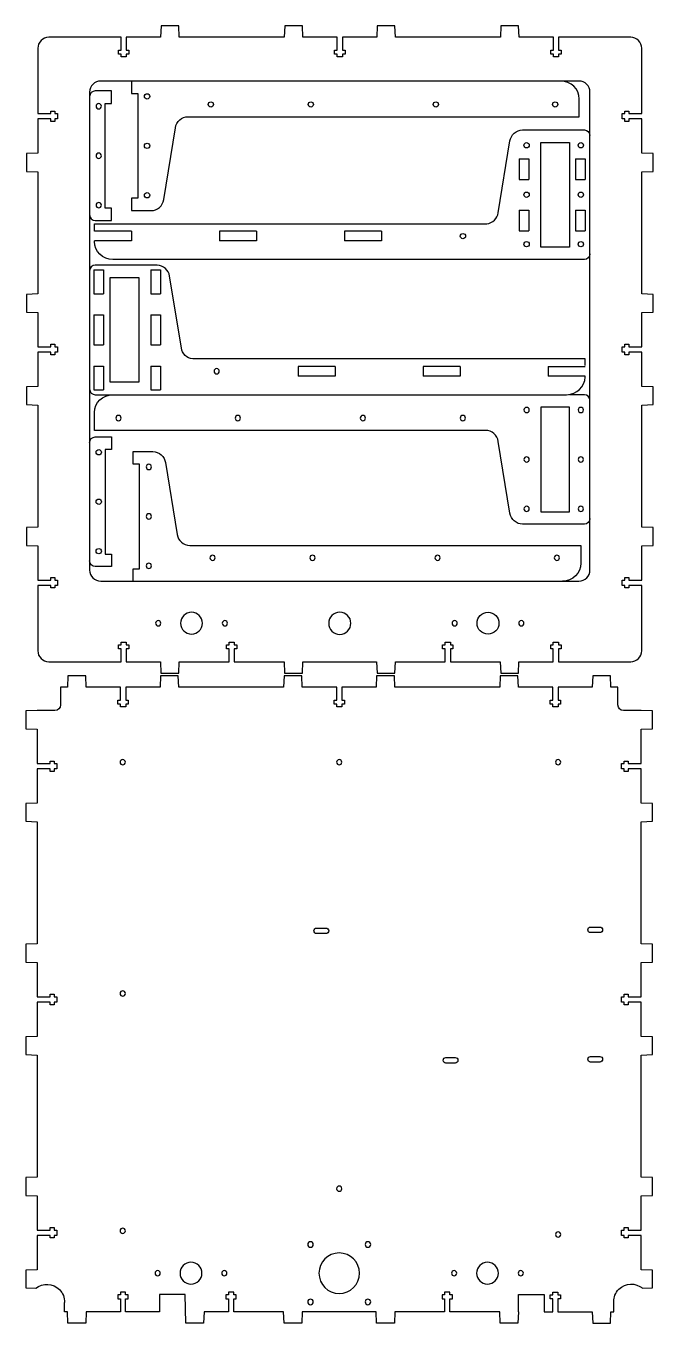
# Model space of a CAD drawing. Header units: millimetres. Extents: x -1166 to -93, y -857 to -63.
# Drawn here: x -1166 to -828, y -807 to -106 of the extents above; entities that cross this region are included whole.
import ezdxf

# ---------------------------------------------------------------- set-up
doc = ezdxf.new("R2010")
doc.units = ezdxf.units.MM
doc.layers.add('CUTS', color=1, linetype='Continuous', true_color=0xff0000)

msp = doc.modelspace()

# ---------------------------------------------------------------- linework, layer by layer
at = {"layer": 'CUTS', "color": 1, "lineweight": 25, "true_color": 0xff0000}
for p, q in [((-899.89, -178.12), (-894.69, -178.12)), ((-899.89, -178.12), (-899.89, -189.34)), ((-894.69, -178.12), (-894.69, -189.34)), ((-869.34, -178.12), (-864.14, -178.12)), ((-869.34, -178.12), (-869.34, -189.34)), ((-864.14, -178.12), (-864.14, -189.34)), ((-899.89, -189.34), (-894.69, -189.34)), ((-869.34, -189.34), (-864.14, -189.34)), ((-899.89, -205.84), (-894.69, -205.84)), ((-899.89, -205.84), (-899.89, -217.07)), ((-894.69, -205.84), (-894.69, -217.07)), ((-869.34, -205.84), (-864.14, -205.84)), ((-869.34, -205.84), (-869.34, -217.07)), ((-864.14, -205.84), (-864.14, -217.07)), ((-1129.31, -213.31), (-917.31, -213.27)), ((-1129.31, -217.35), (-1129.31, -213.31)), ((-899.89, -217.07), (-894.69, -217.07)), ((-869.34, -217.07), (-864.14, -217.07)), ((-1129.36, -222.95), (-1129.31, -222.55)), ((-1109.36, -217.35), (-1129.31, -217.35)), ((-1109.36, -222.55), (-1129.31, -222.55)), ((-1109.36, -217.35), (-1109.36, -222.55)), ((-1061.82, -217.35), (-1061.82, -222.55)), ((-1041.82, -217.35), (-1061.82, -217.35)), ((-1041.82, -222.55), (-1061.82, -222.55)), ((-1041.82, -217.35), (-1041.82, -222.55)), ((-994.31, -217.35), (-994.31, -222.55)), ((-974.31, -217.35), (-994.31, -217.35)), ((-974.31, -222.55), (-994.31, -222.55)), ((-974.31, -217.35), (-974.31, -222.55)), ((-1129.62, -238.26), (-1124.42, -238.26)), ((-1129.62, -238.26), (-1129.62, -251.06)), ((-1124.42, -238.26), (-1124.42, -251.06)), ((-1098.87, -238.26), (-1093.67, -238.26)), ((-1098.87, -238.26), (-1098.87, -251.06)), ((-1093.67, -238.26), (-1093.67, -251.06)), ((-1129.62, -251.06), (-1124.42, -251.06)), ((-1098.87, -251.06), (-1093.67, -251.06)), ((-1129.62, -262.49), (-1124.42, -262.49)), ((-1129.62, -262.49), (-1129.62, -278.79)), ((-1124.42, -262.49), (-1124.42, -278.79)), ((-1098.87, -262.49), (-1093.67, -262.49)), ((-1098.87, -262.49), (-1098.87, -278.79)), ((-1093.67, -262.49), (-1093.67, -278.79)), ((-1129.62, -278.79), (-1124.42, -278.79)), ((-1098.87, -278.79), (-1093.67, -278.79)), ((-864.25, -286.36), (-1076.25, -286.36)), ((-864.23, -289.9), (-864.25, -286.36)), ((-1129.62, -290.21), (-1124.42, -290.21)), ((-1129.62, -290.21), (-1129.62, -303.01)), ((-1124.42, -290.21), (-1124.42, -303.01)), ((-1098.87, -290.21), (-1093.67, -290.21)), ((-1098.87, -290.21), (-1098.87, -303.01)), ((-1093.67, -290.21), (-1093.67, -303.01)), ((-1019.26, -290.4), (-1019.26, -295.6)), ((-999.26, -290.4), (-1019.26, -290.4)), ((-999.26, -290.4), (-999.26, -295.6)), ((-951.74, -290.4), (-951.74, -295.6)), ((-931.74, -290.4), (-951.74, -290.4)), ((-931.74, -290.4), (-931.74, -295.6)), ((-884.21, -290.4), (-884.21, -295.6)), ((-884.21, -290.4), (-864.23, -290.4)), ((-999.26, -295.6), (-1019.26, -295.6)), ((-931.74, -295.6), (-951.74, -295.6)), ((-864.23, -295.6), (-884.21, -295.6)), ((-864.21, -296.1), (-864.21, -295.6)), ((-1129.62, -303.01), (-1124.42, -303.01)), ((-1098.87, -303.01), (-1093.67, -303.01)), ((-1115.29, -792.05), (-1116.69, -792.05)), ((-1116.69, -792.05), (-1116.69, -794.25)), ((-1112.49, -790.61), (-1115.29, -790.61)), ((-1115.29, -790.61), (-1115.29, -792.05)), ((-1112.49, -792.05), (-1112.49, -790.61)), ((-1111.09, -792.05), (-1112.49, -792.05)), ((-1111.09, -794.25), (-1111.09, -792.05)), ((-1080.25, -791.87), (-1094.15, -791.87)), ((-1094.15, -791.87), (-1094.15, -801.27)), ((-1079.95, -807.36), (-1080.25, -791.87)), ((-1056.9, -792.05), (-1058.3, -792.05)), ((-1058.3, -792.05), (-1058.3, -794.25)), ((-1054.1, -790.61), (-1056.9, -790.61)), ((-1056.9, -790.61), (-1056.9, -792.05)), ((-1054.1, -792.05), (-1054.1, -790.61)), ((-1052.7, -792.05), (-1054.1, -792.05)), ((-1052.7, -794.25), (-1052.7, -792.05)), ((-940.12, -792.05), (-941.52, -792.05)), ((-941.52, -792.05), (-941.52, -794.25)), ((-937.32, -790.61), (-940.12, -790.61)), ((-940.12, -790.61), (-940.12, -792.05)), ((-937.32, -792.05), (-937.32, -790.61)), ((-935.92, -792.05), (-937.32, -792.05)), ((-935.92, -794.25), (-935.92, -792.05)), ((-900.25, -801.27), (-900.25, -791.87)), ((-900.25, -791.87), (-886.35, -791.87)), ((-886.35, -791.87), (-886.35, -801.27)), ((-883.12, -794.25), (-883.12, -792.05)), ((-883.12, -792.05), (-881.72, -792.05)), ((-881.72, -792.05), (-881.72, -790.61)), ((-881.72, -790.61), (-878.92, -790.61)), ((-878.92, -790.61), (-878.92, -792.05)), ((-878.92, -792.05), (-877.52, -792.05)), ((-877.52, -792.05), (-877.52, -794.25)), ((-1145.47, -801.27), (-1145.47, -796.2)), ((-1116.69, -794.25), (-1115.29, -794.25)), ((-1115.29, -794.25), (-1115.29, -801.27)), ((-1112.49, -801.27), (-1112.49, -794.25)), ((-1112.49, -794.25), (-1111.09, -794.25)), ((-1058.3, -794.25), (-1056.9, -794.25)), ((-1056.9, -794.25), (-1056.9, -801.27)), ((-1054.1, -801.27), (-1054.1, -794.25)), ((-1054.1, -794.25), (-1052.7, -794.25)), ((-941.52, -794.25), (-940.12, -794.25)), ((-940.12, -794.25), (-940.12, -801.27)), ((-937.32, -801.27), (-937.32, -794.25)), ((-937.32, -794.25), (-935.92, -794.25)), ((-881.72, -794.25), (-883.12, -794.25)), ((-881.72, -801.27), (-881.72, -794.25)), ((-877.52, -794.25), (-878.92, -794.25)), ((-878.92, -794.25), (-878.92, -801.27)), ((-1143.91, -801.27), (-1145.47, -801.27)), ((-1143.66, -807.36), (-1143.91, -801.27)), ((-1133.81, -801.27), (-1134.06, -807.36)), ((-1115.29, -801.27), (-1133.81, -801.27)), ((-1094.15, -801.27), (-1112.49, -801.27)), ((-1070.1, -801.27), (-1070.35, -807.36)), ((-1056.9, -801.27), (-1070.1, -801.27)), ((-1027.12, -801.27), (-1054.1, -801.27)), ((-1026.87, -807.36), (-1027.12, -801.27)), ((-1017.02, -801.27), (-1017.27, -807.36)), ((-977.12, -801.27), (-1017.02, -801.27)), ((-976.87, -807.36), (-977.12, -801.27)), ((-967.02, -801.27), (-967.27, -807.36)), ((-940.12, -801.27), (-967.02, -801.27)), ((-910.35, -801.27), (-937.32, -801.27)), ((-910.1, -807.36), (-910.35, -801.27)), ((-900.25, -801.27), (-900.5, -807.36)), ((-886.35, -801.27), (-881.72, -801.27)), ((-1134.06, -807.36), (-1143.66, -807.36)), ((-1070.35, -807.36), (-1079.95, -807.36)), ((-1017.27, -807.36), (-1026.87, -807.36)), ((-967.27, -807.36), (-976.87, -807.36)), ((-900.5, -807.36), (-910.1, -807.36))]:
    msp.add_line(p, q, dxfattribs=at)
for points in [[(-839.61, -112.46), (-858.85, -112.46), (-878.57, -112.46), (-878.57, -119.48), (-877.17, -119.48), (-877.17, -121.68), (-878.57, -121.68), (-878.57, -123.12), (-881.37, -123.12), (-881.37, -121.68), (-882.77, -121.68), (-882.77, -119.48), (-881.37, -119.48), (-881.37, -112.46), (-899.92, -112.46), (-900.17, -106.37), (-909.77, -106.37), (-910.02, -112.46), (-966.7, -112.46), (-966.95, -106.37), (-976.55, -106.37), (-976.8, -112.46), (-995.35, -112.46), (-995.35, -119.48), (-993.95, -119.48), (-993.95, -121.68), (-995.35, -121.68), (-995.35, -123.12), (-998.15, -123.12), (-998.15, -121.68), (-999.55, -121.68), (-999.55, -119.48), (-998.15, -119.48), (-998.15, -112.46), (-1016.7, -112.46), (-1016.95, -106.37), (-1026.55, -106.37), (-1026.8, -112.46), (-1083.49, -112.46), (-1083.74, -106.37), (-1093.34, -106.37), (-1093.59, -112.46), (-1112.14, -112.46), (-1112.14, -119.48), (-1110.74, -119.48), (-1110.74, -121.68), (-1112.14, -121.68), (-1112.14, -123.12), (-1114.94, -123.12), (-1114.94, -121.68), (-1116.34, -121.68), (-1116.34, -119.48), (-1114.94, -119.48), (-1114.94, -112.46), (-1130.99, -112.46), (-1153.94, -112.47)], [(-1159.94, -118.47), (-1159.94, -137.7), (-1159.94, -153.75), (-1152.93, -153.75), (-1152.93, -152.35), (-1150.73, -152.35), (-1150.73, -153.75), (-1149.28, -153.75), (-1149.28, -156.56), (-1150.73, -156.56), (-1150.73, -157.96), (-1152.93, -157.96), (-1152.93, -156.56), (-1159.94, -156.56), (-1159.94, -175.1), (-1166.03, -175.35), (-1166.03, -184.95), (-1159.94, -185.2), (-1159.94, -251.18), (-1166.03, -251.43), (-1166.03, -261.03), (-1159.94, -261.28), (-1159.94, -279.83), (-1152.93, -279.83), (-1152.93, -278.43), (-1150.73, -278.43), (-1150.73, -279.83), (-1149.28, -279.83), (-1149.28, -282.63), (-1150.73, -282.63), (-1150.73, -284.03), (-1152.93, -284.03), (-1152.93, -282.63), (-1159.94, -282.63), (-1159.94, -301.18), (-1166.03, -301.43), (-1166.03, -311.03), (-1159.94, -311.28), (-1159.94, -377.26), (-1166.03, -377.51), (-1166.03, -387.11), (-1159.94, -387.36), (-1159.94, -405.91), (-1152.93, -405.91), (-1152.93, -404.51), (-1150.73, -404.51), (-1150.73, -405.91), (-1149.28, -405.91), (-1149.28, -408.71), (-1150.73, -408.71), (-1150.73, -410.11), (-1152.93, -410.11), (-1152.93, -408.71), (-1159.94, -408.71), (-1159.94, -427.92), (-1159.94, -444)], [(-827.52, -184.95), (-827.52, -175.35), (-833.61, -175.1), (-833.61, -156.55), (-840.63, -156.55), (-840.63, -157.95), (-842.83, -157.95), (-842.83, -156.55), (-844.27, -156.55), (-844.27, -153.75), (-842.83, -153.75), (-842.83, -152.35), (-840.63, -152.35), (-840.63, -153.75), (-833.61, -153.75), (-833.61, -118.46)], [(-867.61, -136.17), (-1125.94, -136.17)], [(-1109.3, -136.17), (-1109.3, -142.87), (-1105.9, -142.87), (-1105.9, -199.47), (-1109.3, -199.47), (-1109.3, -206.17), (-1098.68, -206.17)], [(-1131.94, -142.17), (-1131.94, -400.42)], [(-1128.94, -211.5), (-1120.11, -211.5), (-1120.11, -204.8), (-1123.51, -204.8), (-1123.51, -148.2), (-1120.11, -148.2), (-1120.11, -141.5), (-1128.94, -141.5)], [(-1078.77, -155.45), (-867.39, -155.45), (-867.39, -145.81)], [(-861.61, -400.42), (-861.61, -142.17), (-861.61, -142.17)], [(-1091.9, -200.22), (-1085.55, -161.4)], [(-898.07, -162.59), (-868.57, -162.59), (-864.62, -162.59)], [(-911.2, -207.36), (-904.84, -168.54)], [(-872.73, -169.29), (-872.73, -225.89), (-888.18, -225.89), (-888.18, -169.29), (-872.73, -169.29), (-872.73, -169.29)], [(-833.61, -444), (-833.61, -424.76), (-833.61, -408.71), (-840.63, -408.71), (-840.63, -410.11), (-842.83, -410.11), (-842.83, -408.71), (-844.27, -408.71), (-844.27, -405.91), (-842.83, -405.91), (-842.83, -404.51), (-840.63, -404.51), (-840.63, -405.91), (-833.61, -405.91), (-833.61, -387.36), (-827.52, -387.11), (-827.52, -377.51), (-833.61, -377.26), (-833.61, -311.28), (-827.52, -311.03), (-827.52, -301.43), (-833.61, -301.18), (-833.61, -282.63), (-840.63, -282.63), (-840.63, -284.03), (-842.83, -284.03), (-842.83, -282.63), (-844.27, -282.63), (-844.27, -279.83), (-842.83, -279.83), (-842.83, -278.43), (-840.63, -278.43), (-840.63, -279.83), (-833.61, -279.83), (-833.61, -261.28), (-827.52, -261.03), (-827.52, -251.43), (-833.61, -251.18), (-833.61, -185.2), (-827.52, -184.95), (-827.52, -184.95)], [(-1095.49, -235.64), (-1125, -235.64), (-1128.94, -235.64)], [(-864.62, -232.59), (-1116.18, -232.59), (-1119.36, -232.59)], [(-1105.39, -242.34), (-1105.39, -298.94), (-1120.84, -298.94), (-1120.84, -242.34), (-1105.39, -242.34), (-1105.39, -242.34)], [(-1082.36, -280.41), (-1088.72, -241.59)], [(-1128.94, -305.64), (-877.39, -305.64), (-874.21, -305.64)], [(-864.61, -305.64), (-872.73, -305.64)], [(-917.96, -324.92), (-1129.34, -324.92), (-1129.34, -315.28)], [(-888.16, -312.34), (-888.16, -368.94), (-872.71, -368.94), (-872.71, -312.34), (-888.16, -312.34), (-888.16, -312.34)], [(-1128.94, -328.5), (-1120.11, -328.5), (-1120.11, -335.2), (-1123.51, -335.2), (-1123.51, -391.8), (-1120.11, -391.8), (-1120.11, -398.5), (-1128.94, -398.5)], [(-1108.37, -406.42), (-1108.37, -399.72), (-1104.97, -399.72), (-1104.97, -343.12), (-1108.37, -343.12), (-1108.37, -336.42), (-1097.75, -336.42)], [(-904.83, -369.69), (-911.19, -330.87)], [(-1090.97, -342.37), (-1084.62, -381.19)], [(-864.61, -375.64), (-898.06, -375.64)], [(-1077.84, -387.14), (-866.46, -387.14), (-866.46, -396.78)], [(-1125.94, -406.42), (-867.61, -406.42)], [(-1153.94, -450), (-1134.7, -450), (-1114.98, -450), (-1114.98, -442.98), (-1116.38, -442.98), (-1116.38, -440.78), (-1114.98, -440.78), (-1114.98, -439.34), (-1112.18, -439.34), (-1112.18, -440.78), (-1110.78, -440.78), (-1110.78, -442.98), (-1112.18, -442.98), (-1112.18, -450), (-1093.63, -450), (-1093.38, -456.09), (-1083.78, -456.09), (-1083.53, -450), (-1056.59, -450), (-1056.59, -442.98), (-1057.99, -442.98), (-1057.99, -440.78), (-1056.59, -440.78), (-1056.59, -439.34), (-1053.79, -439.34), (-1053.79, -440.78), (-1052.39, -440.78), (-1052.39, -442.98), (-1053.79, -442.98), (-1053.79, -450), (-1026.85, -450), (-1026.6, -456.09), (-1017, -456.09), (-1016.75, -450), (-976.85, -450), (-976.6, -456.09), (-967, -456.09), (-966.75, -450), (-939.81, -450), (-939.81, -442.98), (-941.21, -442.98), (-941.21, -440.78), (-939.81, -440.78), (-939.81, -439.34), (-937.01, -439.34), (-937.01, -440.78), (-935.61, -440.78), (-935.61, -442.98), (-937.01, -442.98), (-937.01, -450), (-910.06, -450), (-909.81, -456.09), (-900.21, -456.09), (-899.96, -450), (-881.41, -450), (-881.41, -442.98), (-882.81, -442.98), (-882.81, -440.78), (-881.41, -440.78), (-881.41, -439.34), (-878.61, -439.34), (-878.61, -440.78), (-877.21, -440.78), (-877.21, -442.98), (-878.61, -442.98), (-878.61, -450), (-839.61, -450)], [(-846.5, -473.31), (-846.5, -463.74), (-846.77, -463.74), (-850.25, -463.75), (-850.5, -457.64), (-860.1, -457.64), (-860.35, -463.73), (-878.87, -463.73), (-878.87, -470.74), (-877.47, -470.74), (-877.47, -472.94), (-878.87, -472.94), (-878.87, -474.39), (-881.67, -474.39), (-881.67, -472.94), (-883.07, -472.94), (-883.07, -470.74), (-881.67, -470.74), (-881.67, -463.73), (-900.25, -463.73), (-900.5, -457.64), (-910.1, -457.64), (-910.35, -463.73), (-967.02, -463.73), (-967.27, -457.64), (-976.87, -457.64), (-977.12, -463.73), (-995.65, -463.73), (-995.65, -470.74), (-994.25, -470.74), (-994.25, -472.94), (-995.65, -472.94), (-995.65, -474.39), (-998.45, -474.39), (-998.45, -472.94), (-999.85, -472.94), (-999.85, -470.74), (-998.45, -470.74), (-998.45, -463.73), (-1017.03, -463.73), (-1017.28, -457.64), (-1026.88, -457.64), (-1027.13, -463.73), (-1083.81, -463.73), (-1084.06, -457.64), (-1093.66, -457.64), (-1093.91, -463.73), (-1112.44, -463.73), (-1112.44, -470.74), (-1111.04, -470.74), (-1111.04, -472.94), (-1112.44, -472.94), (-1112.44, -474.39), (-1115.24, -474.39), (-1115.24, -472.94), (-1116.64, -472.94), (-1116.64, -470.74), (-1115.24, -470.74), (-1115.24, -463.73), (-1133.82, -463.73), (-1134.07, -457.64), (-1143.66, -457.64), (-1143.91, -463.73), (-1143.91, -463.73), (-1147.67, -463.73), (-1147.67, -473.33)], [(-1150.67, -476.33), (-1160.25, -476.33), (-1160.25, -476.33), (-1166.34, -476.58), (-1166.34, -486.18), (-1160.25, -486.43), (-1160.25, -505.02), (-1153.23, -505.02), (-1153.23, -503.62), (-1151.03, -503.62), (-1151.03, -505.02), (-1149.59, -505.02), (-1149.59, -507.82), (-1151.03, -507.82), (-1151.03, -509.22), (-1153.23, -509.22), (-1153.23, -507.82), (-1160.25, -507.82), (-1160.25, -526.34), (-1166.34, -526.59), (-1166.34, -536.19), (-1160.25, -536.44), (-1160.25, -602.43), (-1166.34, -602.68), (-1166.34, -612.28), (-1160.25, -612.53), (-1160.25, -631.1), (-1153.23, -631.1), (-1153.23, -629.7), (-1151.03, -629.7), (-1151.03, -631.1), (-1149.59, -631.1), (-1149.59, -633.9), (-1151.03, -633.9), (-1151.03, -635.3), (-1153.23, -635.3), (-1153.23, -633.9), (-1160.25, -633.9), (-1160.25, -652.43), (-1166.34, -652.68), (-1166.34, -662.28), (-1160.25, -662.53), (-1160.25, -728.52), (-1166.34, -728.77), (-1166.34, -738.37), (-1160.25, -738.62), (-1160.25, -757.17), (-1153.23, -757.17), (-1153.23, -755.77), (-1151.03, -755.77), (-1151.03, -757.17), (-1149.59, -757.17), (-1149.59, -759.97), (-1151.03, -759.97), (-1151.03, -761.37), (-1153.23, -761.37), (-1153.23, -759.97), (-1160.25, -759.97), (-1160.25, -778.53), (-1166.34, -778.78), (-1166.34, -788.37), (-1160.97, -788.59)], [(-833.11, -788.59), (-827.82, -788.37), (-827.82, -778.77), (-833.91, -778.52), (-833.91, -759.97), (-840.93, -759.97), (-840.93, -761.37), (-843.13, -761.37), (-843.13, -759.97), (-844.58, -759.97), (-844.58, -757.17), (-843.13, -757.17), (-843.13, -755.77), (-840.93, -755.77), (-840.93, -757.17), (-833.91, -757.17), (-833.91, -738.62), (-827.82, -738.37), (-827.82, -728.77), (-833.91, -728.52), (-833.91, -662.53), (-827.82, -662.28), (-827.82, -652.68), (-833.91, -652.43), (-833.91, -633.9), (-840.93, -633.9), (-840.93, -635.3), (-843.13, -635.3), (-843.13, -633.9), (-844.58, -633.9), (-844.58, -631.1), (-843.13, -631.1), (-843.13, -629.7), (-840.93, -629.7), (-840.93, -631.1), (-833.91, -631.1), (-833.91, -612.53), (-827.82, -612.28), (-827.82, -602.68), (-833.91, -602.43), (-833.91, -536.43), (-827.82, -536.18), (-827.82, -526.58), (-833.91, -526.33), (-833.91, -507.82), (-840.93, -507.82), (-840.93, -509.22), (-843.13, -509.22), (-843.13, -507.82), (-844.58, -507.82), (-844.58, -505.02), (-843.13, -505.02), (-843.13, -503.62), (-840.93, -503.62), (-840.93, -505.02), (-833.91, -505.02), (-833.91, -486.42), (-827.82, -486.17), (-827.82, -476.57), (-833.91, -476.32), (-833.91, -476.31), (-843.5, -476.31)], [(-1009.27, -593.92), (-1004.27, -593.92)], [(-861.27, -593.38), (-856.27, -593.38)], [(-1004.27, -596.92), (-1009.27, -596.92), (-1009.27, -596.92)], [(-856.27, -596.38), (-861.27, -596.38), (-861.27, -596.38)], [(-939.42, -663.84), (-934.42, -663.84)], [(-861.27, -663.28), (-856.27, -663.28)], [(-934.42, -666.84), (-939.42, -666.84), (-939.42, -666.84)], [(-856.27, -666.28), (-861.27, -666.28), (-861.27, -666.28)], [(-878.92, -801.27), (-860.37, -801.27), (-860.11, -807.36), (-850.51, -807.36), (-850.26, -801.27), (-848.79, -801.27), (-848.79, -795.73), (-848.79, -795.79)]]:
    msp.add_lwpolyline(points, dxfattribs=at)
for points in [[(-1153.94, -112.47), (-1157.24, -112.47), (-1159.94, -115.17), (-1159.94, -118.47)], [(-833.61, -118.46), (-833.61, -115.16), (-836.31, -112.46), (-839.61, -112.46)], [(-1125.94, -136.17), (-1129.24, -136.17), (-1131.94, -138.87), (-1131.94, -142.17)], [(-867.39, -145.81), (-867.39, -140.51), (-871.89, -136.17), (-877.39, -136.17)], [(-861.61, -142.17), (-861.61, -138.87), (-864.31, -136.17), (-867.61, -136.17)], [(-1128.94, -141.5), (-1130.59, -141.5), (-1131.94, -142.85), (-1131.94, -144.5)], [(-1102.31, -144.44), (-1102.31, -143.66), (-1101.68, -143.02), (-1100.89, -143.02)], [(-1100.89, -145.87), (-1101.68, -145.87), (-1102.31, -145.23), (-1102.31, -144.44)], [(-1100.89, -143.02), (-1100.1, -143.02), (-1099.46, -143.66), (-1099.46, -144.44)], [(-1099.46, -144.44), (-1099.46, -145.23), (-1100.1, -145.87), (-1100.89, -145.87)], [(-1127.02, -148.35), (-1127.81, -148.35), (-1128.45, -148.99), (-1128.45, -149.77)], [(-1128.45, -149.77), (-1128.45, -150.56), (-1127.81, -151.2), (-1127.02, -151.2)], [(-1125.6, -149.77), (-1125.6, -148.99), (-1126.23, -148.35), (-1127.02, -148.35)], [(-1127.02, -151.2), (-1126.23, -151.2), (-1125.6, -150.56), (-1125.6, -149.77)], [(-1067.87, -148.81), (-1067.87, -148.02), (-1067.24, -147.38), (-1066.45, -147.38)], [(-1066.45, -150.23), (-1067.24, -150.23), (-1067.87, -149.59), (-1067.87, -148.81)], [(-1066.45, -147.38), (-1065.66, -147.38), (-1065.02, -148.02), (-1065.02, -148.81)], [(-1065.02, -148.81), (-1065.02, -149.59), (-1065.66, -150.23), (-1066.45, -150.23)], [(-1013.87, -148.81), (-1013.87, -148.02), (-1013.23, -147.38), (-1012.44, -147.38)], [(-1012.44, -150.23), (-1013.23, -150.23), (-1013.87, -149.59), (-1013.87, -148.81)], [(-1012.44, -147.38), (-1011.65, -147.38), (-1011.02, -148.02), (-1011.02, -148.81)], [(-1011.02, -148.81), (-1011.02, -149.59), (-1011.65, -150.23), (-1012.44, -150.23)], [(-946.31, -148.81), (-946.31, -148.02), (-945.67, -147.38), (-944.89, -147.38)], [(-944.89, -150.23), (-945.67, -150.23), (-946.31, -149.59), (-946.31, -148.81)], [(-944.89, -147.38), (-944.1, -147.38), (-943.46, -148.02), (-943.46, -148.81)], [(-943.46, -148.81), (-943.46, -149.59), (-944.1, -150.23), (-944.89, -150.23)], [(-881.84, -148.81), (-881.84, -148.02), (-881.2, -147.38), (-880.41, -147.38)], [(-880.41, -150.23), (-881.2, -150.23), (-881.84, -149.59), (-881.84, -148.81)], [(-880.41, -147.38), (-879.63, -147.38), (-878.99, -148.02), (-878.99, -148.81)], [(-878.99, -148.81), (-878.99, -149.59), (-879.63, -150.23), (-880.41, -150.23)], [(-1085.55, -161.4), (-1085.12, -158.13), (-1082.07, -155.45), (-1078.77, -155.45)], [(-904.84, -168.54), (-904.42, -165.27), (-901.37, -162.59), (-898.07, -162.59)], [(-864.62, -162.59), (-862.98, -162.59), (-861.62, -163.94), (-861.62, -165.59)], [(-1127.02, -175.07), (-1127.81, -175.07), (-1128.45, -175.71), (-1128.45, -176.5)], [(-1125.6, -176.5), (-1125.6, -175.71), (-1126.23, -175.07), (-1127.02, -175.07)], [(-1102.31, -171.17), (-1102.31, -170.38), (-1101.68, -169.74), (-1100.89, -169.74)], [(-1100.89, -172.59), (-1101.68, -172.59), (-1102.31, -171.96), (-1102.31, -171.17)], [(-1100.89, -169.74), (-1100.1, -169.74), (-1099.46, -170.38), (-1099.46, -171.17)], [(-1099.46, -171.17), (-1099.46, -171.96), (-1100.1, -172.59), (-1100.89, -172.59)], [(-897.28, -170.87), (-897.28, -170.08), (-896.64, -169.44), (-895.86, -169.44)], [(-895.86, -172.29), (-896.64, -172.29), (-897.28, -171.65), (-897.28, -170.87)], [(-895.86, -169.44), (-895.07, -169.44), (-894.43, -170.08), (-894.43, -170.87)], [(-894.43, -170.87), (-894.43, -171.65), (-895.07, -172.29), (-895.86, -172.29)], [(-867.97, -170.87), (-867.97, -170.08), (-867.33, -169.44), (-866.54, -169.44)], [(-866.54, -172.29), (-867.33, -172.29), (-867.97, -171.65), (-867.97, -170.87)], [(-866.54, -169.44), (-865.75, -169.44), (-865.12, -170.08), (-865.12, -170.87)], [(-865.12, -170.87), (-865.12, -171.65), (-865.75, -172.29), (-866.54, -172.29)], [(-1128.45, -176.5), (-1128.45, -177.28), (-1127.81, -177.92), (-1127.02, -177.92)], [(-1127.02, -177.92), (-1126.23, -177.92), (-1125.6, -177.28), (-1125.6, -176.5)], [(-897.28, -197.59), (-897.28, -196.81), (-896.64, -196.17), (-895.86, -196.17)], [(-895.86, -196.17), (-895.07, -196.17), (-894.43, -196.81), (-894.43, -197.59)], [(-867.97, -197.59), (-867.97, -196.81), (-867.33, -196.17), (-866.54, -196.17)], [(-866.54, -196.17), (-865.75, -196.17), (-865.12, -196.81), (-865.12, -197.59)], [(-1127.02, -201.8), (-1127.81, -201.8), (-1128.45, -202.43), (-1128.45, -203.22)], [(-1128.45, -203.22), (-1128.45, -204.01), (-1127.81, -204.65), (-1127.02, -204.65)], [(-1125.6, -203.22), (-1125.6, -202.43), (-1126.23, -201.8), (-1127.02, -201.8)], [(-1127.02, -204.65), (-1126.23, -204.65), (-1125.6, -204.01), (-1125.6, -203.22)], [(-1102.31, -197.89), (-1102.31, -197.11), (-1101.68, -196.47), (-1100.89, -196.47)], [(-1100.89, -199.32), (-1101.68, -199.32), (-1102.31, -198.68), (-1102.31, -197.89)], [(-1100.89, -196.47), (-1100.1, -196.47), (-1099.46, -197.11), (-1099.46, -197.89)], [(-1099.46, -197.89), (-1099.46, -198.68), (-1100.1, -199.32), (-1100.89, -199.32)], [(-1098.68, -206.17), (-1095.38, -206.17), (-1092.33, -203.49), (-1091.9, -200.22)], [(-895.86, -199.02), (-896.64, -199.02), (-897.28, -198.38), (-897.28, -197.59)], [(-894.43, -197.59), (-894.43, -198.38), (-895.07, -199.02), (-895.86, -199.02)], [(-866.54, -199.02), (-867.33, -199.02), (-867.97, -198.38), (-867.97, -197.59)], [(-865.12, -197.59), (-865.12, -198.38), (-865.75, -199.02), (-866.54, -199.02)], [(-1131.94, -208.5), (-1131.94, -210.15), (-1130.59, -211.5), (-1128.94, -211.5)], [(-917.31, -213.27), (-914.28, -212.95), (-911.6, -210.41), (-911.2, -207.36)], [(-1119.36, -232.59), (-1124.86, -232.59), (-1129.36, -228.25), (-1129.36, -222.95)], [(-931.68, -219.95), (-931.68, -219.17), (-931.04, -218.53), (-930.26, -218.53)], [(-930.26, -221.38), (-931.04, -221.38), (-931.68, -220.74), (-931.68, -219.95)], [(-930.26, -218.53), (-929.47, -218.53), (-928.83, -219.17), (-928.83, -219.95)], [(-928.83, -219.95), (-928.83, -220.74), (-929.47, -221.38), (-930.26, -221.38)], [(-897.28, -224.32), (-897.28, -223.53), (-896.64, -222.89), (-895.86, -222.89)], [(-895.86, -222.89), (-895.07, -222.89), (-894.43, -223.53), (-894.43, -224.32)], [(-867.97, -224.32), (-867.97, -223.53), (-867.33, -222.89), (-866.54, -222.89)], [(-866.54, -222.89), (-865.75, -222.89), (-865.12, -223.53), (-865.12, -224.32)], [(-895.86, -225.74), (-896.64, -225.74), (-897.28, -225.1), (-897.28, -224.32)], [(-894.43, -224.32), (-894.43, -225.1), (-895.07, -225.74), (-895.86, -225.74)], [(-866.54, -225.74), (-867.33, -225.74), (-867.97, -225.1), (-867.97, -224.32)], [(-865.12, -224.32), (-865.12, -225.1), (-865.75, -225.74), (-866.54, -225.74)], [(-861.62, -229.59), (-861.62, -231.24), (-862.98, -232.59), (-864.62, -232.59)], [(-1128.94, -235.64), (-1130.59, -235.64), (-1131.94, -236.99), (-1131.94, -238.64)], [(-1088.72, -241.59), (-1089.15, -238.32), (-1092.19, -235.64), (-1095.49, -235.64)], [(-1076.25, -286.32), (-1079.29, -285.99), (-1081.97, -283.46), (-1082.36, -280.41)], [(-1063.31, -291.57), (-1064.09, -291.57), (-1064.73, -292.21), (-1064.73, -293)], [(-1064.73, -293), (-1064.73, -293.79), (-1064.09, -294.42), (-1063.31, -294.42)], [(-1061.88, -293), (-1061.88, -292.21), (-1062.52, -291.57), (-1063.31, -291.57)], [(-1063.31, -294.42), (-1062.52, -294.42), (-1061.88, -293.79), (-1061.88, -293)], [(-874.21, -305.64), (-868.74, -305.64), (-864.27, -301.36), (-864.21, -296.1)], [(-1131.94, -302.64), (-1131.94, -304.29), (-1130.59, -305.64), (-1128.94, -305.64)], [(-1129.34, -315.28), (-1129.34, -309.98), (-1124.84, -305.64), (-1119.34, -305.64)], [(-861.61, -308.64), (-861.61, -306.99), (-862.96, -305.64), (-864.61, -305.64)], [(-895.85, -312.49), (-896.63, -312.49), (-897.27, -313.13), (-897.27, -313.92)], [(-897.27, -313.92), (-897.27, -314.7), (-896.63, -315.34), (-895.85, -315.34)], [(-894.42, -313.92), (-894.42, -313.13), (-895.06, -312.49), (-895.85, -312.49)], [(-895.85, -315.34), (-895.06, -315.34), (-894.42, -314.7), (-894.42, -313.92)], [(-866.53, -312.49), (-867.32, -312.49), (-867.95, -313.13), (-867.95, -313.92)], [(-867.95, -313.92), (-867.95, -314.7), (-867.32, -315.34), (-866.53, -315.34)], [(-865.1, -313.92), (-865.1, -313.13), (-865.74, -312.49), (-866.53, -312.49)], [(-866.53, -315.34), (-865.74, -315.34), (-865.1, -314.7), (-865.1, -313.92)], [(-1116.32, -316.85), (-1117.11, -316.85), (-1117.74, -317.49), (-1117.74, -318.28)], [(-1117.74, -318.28), (-1117.74, -319.07), (-1117.11, -319.7), (-1116.32, -319.7)], [(-1114.89, -318.28), (-1114.89, -317.49), (-1115.53, -316.85), (-1116.32, -316.85)], [(-1116.32, -319.7), (-1115.53, -319.7), (-1114.89, -319.07), (-1114.89, -318.28)], [(-1051.87, -316.85), (-1052.66, -316.85), (-1053.29, -317.49), (-1053.29, -318.28)], [(-1053.29, -318.28), (-1053.29, -319.07), (-1052.66, -319.7), (-1051.87, -319.7)], [(-1050.44, -318.28), (-1050.44, -317.49), (-1051.08, -316.85), (-1051.87, -316.85)], [(-1051.87, -319.7), (-1051.08, -319.7), (-1050.44, -319.07), (-1050.44, -318.28)], [(-984.29, -316.85), (-985.08, -316.85), (-985.72, -317.49), (-985.72, -318.28)], [(-985.72, -318.28), (-985.72, -319.07), (-985.08, -319.7), (-984.29, -319.7)], [(-982.87, -318.28), (-982.87, -317.49), (-983.51, -316.85), (-984.29, -316.85)], [(-984.29, -319.7), (-983.51, -319.7), (-982.87, -319.07), (-982.87, -318.28)], [(-930.28, -316.85), (-931.07, -316.85), (-931.71, -317.49), (-931.71, -318.28)], [(-931.71, -318.28), (-931.71, -319.07), (-931.07, -319.7), (-930.28, -319.7)], [(-928.86, -318.28), (-928.86, -317.49), (-929.5, -316.85), (-930.28, -316.85)], [(-930.28, -319.7), (-929.5, -319.7), (-928.86, -319.07), (-928.86, -318.28)], [(-1131.94, -331.5), (-1131.94, -329.85), (-1130.59, -328.5), (-1128.94, -328.5)], [(-911.19, -330.87), (-911.61, -327.6), (-914.66, -324.92), (-917.96, -324.92)], [(-1128.45, -336.77), (-1128.45, -335.99), (-1127.81, -335.35), (-1127.02, -335.35)], [(-1127.02, -335.35), (-1126.23, -335.35), (-1125.6, -335.99), (-1125.6, -336.77)], [(-1097.75, -336.42), (-1094.45, -336.42), (-1091.4, -339.1), (-1090.97, -342.37)], [(-1127.02, -338.2), (-1127.81, -338.2), (-1128.45, -337.56), (-1128.45, -336.77)], [(-1125.6, -336.77), (-1125.6, -337.56), (-1126.23, -338.2), (-1127.02, -338.2)], [(-1099.96, -343.27), (-1100.75, -343.27), (-1101.38, -343.91), (-1101.38, -344.7)], [(-1098.53, -344.7), (-1098.53, -343.91), (-1099.17, -343.27), (-1099.96, -343.27)], [(-895.85, -339.21), (-896.63, -339.21), (-897.27, -339.85), (-897.27, -340.64)], [(-897.27, -340.64), (-897.27, -341.43), (-896.63, -342.06), (-895.85, -342.06)], [(-894.42, -340.64), (-894.42, -339.85), (-895.06, -339.21), (-895.85, -339.21)], [(-895.85, -342.06), (-895.06, -342.06), (-894.42, -341.43), (-894.42, -340.64)], [(-866.53, -339.21), (-867.32, -339.21), (-867.95, -339.85), (-867.95, -340.64)], [(-867.95, -340.64), (-867.95, -341.43), (-867.32, -342.06), (-866.53, -342.06)], [(-865.11, -340.64), (-865.11, -339.85), (-865.74, -339.21), (-866.53, -339.21)], [(-866.53, -342.06), (-865.74, -342.06), (-865.11, -341.43), (-865.11, -340.64)], [(-1101.38, -344.7), (-1101.38, -345.48), (-1100.75, -346.12), (-1099.96, -346.12)], [(-1099.96, -346.12), (-1099.17, -346.12), (-1098.53, -345.48), (-1098.53, -344.7)], [(-1128.45, -363.5), (-1128.45, -362.71), (-1127.81, -362.07), (-1127.02, -362.07)], [(-1127.02, -364.92), (-1127.81, -364.92), (-1128.45, -364.28), (-1128.45, -363.5)], [(-1127.02, -362.07), (-1126.23, -362.07), (-1125.6, -362.71), (-1125.6, -363.5)], [(-1125.6, -363.5), (-1125.6, -364.28), (-1126.23, -364.92), (-1127.02, -364.92)], [(-1099.96, -370), (-1100.75, -370), (-1101.38, -370.63), (-1101.38, -371.42)], [(-1101.38, -371.42), (-1101.38, -372.21), (-1100.75, -372.85), (-1099.96, -372.85)], [(-1098.53, -371.42), (-1098.53, -370.63), (-1099.17, -370), (-1099.96, -370)], [(-1099.96, -372.85), (-1099.17, -372.85), (-1098.53, -372.21), (-1098.53, -371.42)], [(-898.06, -375.64), (-901.36, -375.64), (-904.4, -372.96), (-904.83, -369.69)], [(-895.85, -365.94), (-896.63, -365.94), (-897.27, -366.58), (-897.27, -367.36)], [(-897.27, -367.36), (-897.27, -368.15), (-896.63, -368.79), (-895.85, -368.79)], [(-894.42, -367.36), (-894.42, -366.58), (-895.06, -365.94), (-895.85, -365.94)], [(-895.85, -368.79), (-895.06, -368.79), (-894.42, -368.15), (-894.42, -367.36)], [(-866.53, -365.94), (-867.32, -365.94), (-867.95, -366.58), (-867.95, -367.36)], [(-867.95, -367.36), (-867.95, -368.15), (-867.32, -368.79), (-866.53, -368.79)], [(-865.11, -367.36), (-865.11, -366.58), (-865.74, -365.94), (-866.53, -365.94)], [(-866.53, -368.79), (-865.74, -368.79), (-865.11, -368.15), (-865.11, -367.36)], [(-861.61, -372.64), (-861.61, -374.29), (-862.96, -375.64), (-864.61, -375.64)], [(-1084.62, -381.19), (-1084.19, -384.46), (-1081.14, -387.14), (-1077.84, -387.14)], [(-1128.45, -390.22), (-1128.45, -389.43), (-1127.81, -388.8), (-1127.02, -388.8)], [(-1127.02, -391.65), (-1127.81, -391.65), (-1128.45, -391.01), (-1128.45, -390.22)], [(-1127.02, -388.8), (-1126.23, -388.8), (-1125.6, -389.43), (-1125.6, -390.22)], [(-1125.6, -390.22), (-1125.6, -391.01), (-1126.23, -391.65), (-1127.02, -391.65)], [(-1065.52, -392.36), (-1066.31, -392.36), (-1066.95, -392.99), (-1066.95, -393.78)], [(-1064.1, -393.78), (-1064.1, -392.99), (-1064.73, -392.36), (-1065.52, -392.36)], [(-1011.51, -392.36), (-1012.3, -392.36), (-1012.94, -392.99), (-1012.94, -393.78)], [(-1010.09, -393.78), (-1010.09, -392.99), (-1010.72, -392.36), (-1011.51, -392.36)], [(-943.96, -392.36), (-944.74, -392.36), (-945.38, -392.99), (-945.38, -393.78)], [(-942.53, -393.78), (-942.53, -392.99), (-943.17, -392.36), (-943.96, -392.36)], [(-879.48, -392.36), (-880.27, -392.36), (-880.91, -392.99), (-880.91, -393.78)], [(-878.06, -393.78), (-878.06, -392.99), (-878.7, -392.36), (-879.48, -392.36)], [(-1128.94, -398.5), (-1130.59, -398.5), (-1131.94, -397.15), (-1131.94, -395.5)], [(-1099.96, -396.72), (-1100.75, -396.72), (-1101.38, -397.36), (-1101.38, -398.15)], [(-1101.38, -398.15), (-1101.38, -398.93), (-1100.75, -399.57), (-1099.96, -399.57)], [(-1098.53, -398.15), (-1098.53, -397.36), (-1099.17, -396.72), (-1099.96, -396.72)], [(-1099.96, -399.57), (-1099.17, -399.57), (-1098.53, -398.93), (-1098.53, -398.15)], [(-1066.95, -393.78), (-1066.95, -394.57), (-1066.31, -395.21), (-1065.52, -395.21)], [(-1065.52, -395.21), (-1064.73, -395.21), (-1064.1, -394.57), (-1064.1, -393.78)], [(-1012.94, -393.78), (-1012.94, -394.57), (-1012.3, -395.21), (-1011.51, -395.21)], [(-1011.51, -395.21), (-1010.72, -395.21), (-1010.09, -394.57), (-1010.09, -393.78)], [(-945.38, -393.78), (-945.38, -394.57), (-944.74, -395.21), (-943.96, -395.21)], [(-943.96, -395.21), (-943.17, -395.21), (-942.53, -394.57), (-942.53, -393.78)], [(-880.91, -393.78), (-880.91, -394.57), (-880.27, -395.21), (-879.48, -395.21)], [(-879.48, -395.21), (-878.7, -395.21), (-878.06, -394.57), (-878.06, -393.78)], [(-866.46, -396.78), (-866.46, -402.08), (-870.96, -406.42), (-876.46, -406.42)], [(-1131.94, -400.42), (-1131.94, -403.72), (-1129.24, -406.42), (-1125.94, -406.42)], [(-867.61, -406.42), (-864.31, -406.42), (-861.61, -403.72), (-861.61, -400.42)], [(-1076.87, -423.26), (-1080.12, -423.26), (-1082.77, -425.9), (-1082.77, -429.16)], [(-1070.97, -429.16), (-1070.97, -425.9), (-1073.61, -423.26), (-1076.87, -423.26)], [(-996.78, -423.16), (-1000.09, -423.16), (-1002.78, -425.85), (-1002.78, -429.16)], [(-990.78, -429.16), (-990.78, -425.85), (-993.46, -423.16), (-996.78, -423.16)], [(-922.59, -429.16), (-922.59, -425.9), (-919.95, -423.26), (-916.69, -423.26)], [(-916.69, -423.26), (-913.43, -423.26), (-910.79, -425.9), (-910.79, -429.16)], [(-1094.87, -427.74), (-1095.65, -427.74), (-1096.29, -428.37), (-1096.29, -429.16)], [(-1096.29, -429.16), (-1096.29, -429.95), (-1095.65, -430.59), (-1094.87, -430.59)], [(-1093.44, -429.16), (-1093.44, -428.37), (-1094.08, -427.74), (-1094.87, -427.74)], [(-1094.87, -430.59), (-1094.08, -430.59), (-1093.44, -429.95), (-1093.44, -429.16)], [(-1082.77, -429.16), (-1082.77, -432.42), (-1080.12, -435.06), (-1076.87, -435.06)], [(-1076.87, -435.06), (-1073.61, -435.06), (-1070.97, -432.42), (-1070.97, -429.16)], [(-1058.87, -427.74), (-1059.65, -427.74), (-1060.29, -428.37), (-1060.29, -429.16)], [(-1060.29, -429.16), (-1060.29, -429.95), (-1059.65, -430.59), (-1058.87, -430.59)], [(-1057.44, -429.16), (-1057.44, -428.37), (-1058.08, -427.74), (-1058.87, -427.74)], [(-1058.87, -430.59), (-1058.08, -430.59), (-1057.44, -429.95), (-1057.44, -429.16)], [(-1002.78, -429.16), (-1002.78, -432.47), (-1000.09, -435.16), (-996.78, -435.16)], [(-996.78, -435.16), (-993.46, -435.16), (-990.78, -432.47), (-990.78, -429.16)], [(-934.69, -427.74), (-935.48, -427.74), (-936.12, -428.37), (-936.12, -429.16)], [(-936.12, -429.16), (-936.12, -429.95), (-935.48, -430.59), (-934.69, -430.59)], [(-933.27, -429.16), (-933.27, -428.37), (-933.9, -427.74), (-934.69, -427.74)], [(-934.69, -430.59), (-933.9, -430.59), (-933.27, -429.95), (-933.27, -429.16)], [(-916.69, -435.06), (-919.95, -435.06), (-922.59, -432.42), (-922.59, -429.16)], [(-910.79, -429.16), (-910.79, -432.42), (-913.43, -435.06), (-916.69, -435.06)], [(-898.69, -427.74), (-899.48, -427.74), (-900.12, -428.37), (-900.12, -429.16)], [(-900.12, -429.16), (-900.12, -429.95), (-899.48, -430.59), (-898.69, -430.59)], [(-897.27, -429.16), (-897.27, -428.37), (-897.9, -427.74), (-898.69, -427.74)], [(-898.69, -430.59), (-897.9, -430.59), (-897.27, -429.95), (-897.27, -429.16)], [(-1159.94, -444), (-1159.94, -447.3), (-1157.24, -450), (-1153.94, -450)], [(-839.61, -450), (-836.31, -450), (-833.61, -447.3), (-833.61, -444)], [(-1147.67, -473.33), (-1147.67, -474.99), (-1149.01, -476.33), (-1150.67, -476.33)], [(-843.5, -476.31), (-845.15, -476.31), (-846.5, -474.97), (-846.5, -473.31)], [(-1114.04, -502.84), (-1114.83, -502.84), (-1115.47, -503.48), (-1115.47, -504.27)], [(-1115.47, -504.27), (-1115.47, -505.06), (-1114.83, -505.69), (-1114.04, -505.69)], [(-1112.62, -504.27), (-1112.62, -503.48), (-1113.26, -502.84), (-1114.04, -502.84)], [(-1114.04, -505.69), (-1113.26, -505.69), (-1112.62, -505.06), (-1112.62, -504.27)], [(-997.07, -502.84), (-997.86, -502.84), (-998.5, -503.48), (-998.5, -504.27)], [(-998.5, -504.27), (-998.5, -505.06), (-997.86, -505.69), (-997.07, -505.69)], [(-995.65, -504.27), (-995.65, -503.48), (-996.29, -502.84), (-997.07, -502.84)], [(-997.07, -505.69), (-996.29, -505.69), (-995.65, -505.06), (-995.65, -504.27)], [(-878.82, -502.84), (-879.61, -502.84), (-880.24, -503.48), (-880.24, -504.27)], [(-880.24, -504.27), (-880.24, -505.06), (-879.61, -505.69), (-878.82, -505.69)], [(-877.4, -504.27), (-877.4, -503.48), (-878.03, -502.84), (-878.82, -502.84)], [(-878.82, -505.69), (-878.03, -505.69), (-877.4, -505.06), (-877.4, -504.27)], [(-1010.77, -595.42), (-1010.77, -594.59), (-1010.1, -593.92), (-1009.27, -593.92)], [(-1009.27, -596.92), (-1010.1, -596.92), (-1010.77, -596.24), (-1010.77, -595.42)], [(-1004.27, -593.92), (-1003.44, -593.92), (-1002.77, -594.59), (-1002.77, -595.42)], [(-1002.77, -595.42), (-1002.77, -596.24), (-1003.44, -596.92), (-1004.27, -596.92)], [(-862.77, -594.88), (-862.77, -594.05), (-862.1, -593.38), (-861.27, -593.38)], [(-861.27, -596.38), (-862.1, -596.38), (-862.77, -595.71), (-862.77, -594.88)], [(-856.27, -593.38), (-855.44, -593.38), (-854.77, -594.05), (-854.77, -594.88)], [(-854.77, -594.88), (-854.77, -595.71), (-855.44, -596.38), (-856.27, -596.38)], [(-1114.04, -627.83), (-1114.83, -627.83), (-1115.47, -628.47), (-1115.47, -629.25)], [(-1115.47, -629.25), (-1115.47, -630.04), (-1114.83, -630.68), (-1114.04, -630.68)], [(-1112.62, -629.25), (-1112.62, -628.47), (-1113.26, -627.83), (-1114.04, -627.83)], [(-1114.04, -630.68), (-1113.26, -630.68), (-1112.62, -630.04), (-1112.62, -629.25)], [(-940.92, -665.34), (-940.92, -664.51), (-940.25, -663.84), (-939.42, -663.84)], [(-939.42, -666.84), (-940.25, -666.84), (-940.92, -666.17), (-940.92, -665.34)], [(-934.42, -663.84), (-933.59, -663.84), (-932.92, -664.51), (-932.92, -665.34)], [(-932.92, -665.34), (-932.92, -666.17), (-933.59, -666.84), (-934.42, -666.84)], [(-862.77, -664.78), (-862.77, -663.95), (-862.1, -663.28), (-861.27, -663.28)], [(-861.27, -666.28), (-862.1, -666.28), (-862.77, -665.61), (-862.77, -664.78)], [(-856.27, -663.28), (-855.44, -663.28), (-854.77, -663.95), (-854.77, -664.78)], [(-854.77, -664.78), (-854.77, -665.61), (-855.44, -666.28), (-856.27, -666.28)], [(-997.07, -733.3), (-997.86, -733.3), (-998.5, -733.94), (-998.5, -734.73)], [(-998.5, -734.73), (-998.5, -735.51), (-997.86, -736.15), (-997.07, -736.15)], [(-995.65, -734.73), (-995.65, -733.94), (-996.29, -733.3), (-997.07, -733.3)], [(-997.07, -736.15), (-996.29, -736.15), (-995.65, -735.51), (-995.65, -734.73)], [(-1114.04, -756.07), (-1114.83, -756.07), (-1115.47, -756.7), (-1115.47, -757.49)], [(-1112.62, -757.49), (-1112.62, -756.7), (-1113.26, -756.07), (-1114.04, -756.07)], [(-1115.47, -757.49), (-1115.47, -758.28), (-1114.83, -758.92), (-1114.04, -758.92)], [(-1114.04, -758.92), (-1113.26, -758.92), (-1112.62, -758.28), (-1112.62, -757.49)], [(-1012.58, -763.42), (-1013.41, -763.42), (-1014.08, -764.1), (-1014.08, -764.92)], [(-1011.08, -764.92), (-1011.08, -764.1), (-1011.75, -763.42), (-1012.58, -763.42)], [(-981.58, -763.42), (-982.41, -763.42), (-983.08, -764.1), (-983.08, -764.92)], [(-980.08, -764.92), (-980.08, -764.1), (-980.75, -763.42), (-981.58, -763.42)], [(-878.82, -758.07), (-879.61, -758.07), (-880.24, -758.7), (-880.24, -759.49)], [(-880.24, -759.49), (-880.24, -760.28), (-879.61, -760.92), (-878.82, -760.92)], [(-877.4, -759.49), (-877.4, -758.7), (-878.03, -758.07), (-878.82, -758.07)], [(-878.82, -760.92), (-878.03, -760.92), (-877.4, -760.28), (-877.4, -759.49)], [(-1014.08, -764.92), (-1014.08, -765.75), (-1013.41, -766.42), (-1012.58, -766.42)], [(-1012.58, -766.42), (-1011.75, -766.42), (-1011.08, -765.75), (-1011.08, -764.92)], [(-997.08, -769.47), (-1003.13, -769.47), (-1008.03, -774.38), (-1008.03, -780.42)], [(-986.13, -780.42), (-986.13, -774.38), (-991.03, -769.47), (-997.08, -769.47)], [(-983.08, -764.92), (-983.08, -765.75), (-982.41, -766.42), (-981.58, -766.42)], [(-981.58, -766.42), (-980.75, -766.42), (-980.08, -765.75), (-980.08, -764.92)], [(-1077.17, -774.53), (-1080.43, -774.53), (-1083.07, -777.17), (-1083.07, -780.43)], [(-1071.27, -780.43), (-1071.27, -777.17), (-1073.91, -774.52), (-1077.17, -774.53)], [(-916.99, -774.53), (-920.25, -774.53), (-922.89, -777.17), (-922.89, -780.43)], [(-911.09, -780.43), (-911.09, -777.17), (-913.73, -774.52), (-916.99, -774.53)], [(-1095.17, -779), (-1095.95, -779), (-1096.59, -779.64), (-1096.59, -780.42)], [(-1096.59, -780.42), (-1096.59, -781.21), (-1095.95, -781.85), (-1095.17, -781.85)], [(-1093.74, -780.42), (-1093.74, -779.64), (-1094.38, -779), (-1095.17, -779)], [(-1095.17, -781.85), (-1094.38, -781.85), (-1093.74, -781.21), (-1093.74, -780.42)], [(-1083.07, -780.43), (-1083.07, -783.68), (-1080.43, -786.32), (-1077.17, -786.32)], [(-1077.17, -786.32), (-1073.91, -786.32), (-1071.27, -783.68), (-1071.27, -780.43)], [(-1059.17, -779), (-1059.95, -779), (-1060.59, -779.64), (-1060.59, -780.42)], [(-1060.59, -780.42), (-1060.59, -781.21), (-1059.95, -781.85), (-1059.17, -781.85)], [(-1057.74, -780.42), (-1057.74, -779.64), (-1058.38, -779), (-1059.17, -779)], [(-1059.17, -781.85), (-1058.38, -781.85), (-1057.74, -781.21), (-1057.74, -780.42)], [(-1008.03, -780.42), (-1008.03, -786.47), (-1003.13, -791.37), (-997.08, -791.37)], [(-997.08, -791.37), (-991.03, -791.37), (-986.13, -786.47), (-986.13, -780.42)], [(-934.99, -779), (-935.78, -779), (-936.42, -779.64), (-936.42, -780.42)], [(-936.42, -780.42), (-936.42, -781.21), (-935.78, -781.85), (-934.99, -781.85)], [(-933.57, -780.42), (-933.57, -779.64), (-934.21, -779), (-934.99, -779)], [(-934.99, -781.85), (-934.21, -781.85), (-933.57, -781.21), (-933.57, -780.42)], [(-922.89, -780.43), (-922.89, -783.68), (-920.25, -786.32), (-916.99, -786.32)], [(-916.99, -786.32), (-913.73, -786.32), (-911.09, -783.68), (-911.09, -780.43)], [(-898.99, -779), (-899.78, -779), (-900.42, -779.64), (-900.42, -780.42)], [(-900.42, -780.42), (-900.42, -781.21), (-899.78, -781.85), (-898.99, -781.85)], [(-897.57, -780.42), (-897.57, -779.64), (-898.21, -779), (-898.99, -779)], [(-898.99, -781.85), (-898.21, -781.85), (-897.57, -781.21), (-897.57, -780.42)], [(-1160.97, -788.59), (-1157.23, -785.57), (-1151.73, -785.79), (-1148.25, -789.27)], [(-1148.25, -789.27), (-1146.34, -791.18), (-1145.42, -793.7), (-1145.47, -796.2)], [(-848.79, -795.79), (-848.78, -793.37), (-847.85, -790.96), (-846, -789.11)], [(-846, -789.11), (-842.47, -785.58), (-836.85, -785.41), (-833.11, -788.59)], [(-1012.58, -794.42), (-1013.41, -794.42), (-1014.08, -795.1), (-1014.08, -795.92)], [(-1014.08, -795.92), (-1014.08, -796.75), (-1013.41, -797.43), (-1012.58, -797.43)], [(-1011.08, -795.92), (-1011.08, -795.1), (-1011.75, -794.42), (-1012.58, -794.42)], [(-1012.58, -797.43), (-1011.75, -797.43), (-1011.08, -796.75), (-1011.08, -795.92)], [(-981.58, -794.42), (-982.41, -794.42), (-983.08, -795.1), (-983.08, -795.92)], [(-983.08, -795.92), (-983.08, -796.75), (-982.41, -797.43), (-981.58, -797.43)], [(-980.08, -795.92), (-980.08, -795.1), (-980.75, -794.42), (-981.58, -794.42)], [(-981.58, -797.43), (-980.75, -797.43), (-980.08, -796.75), (-980.08, -795.92)]]:
    msp.add_open_spline(points, degree=3, dxfattribs=at)

doc.saveas('drawing.dxf')
